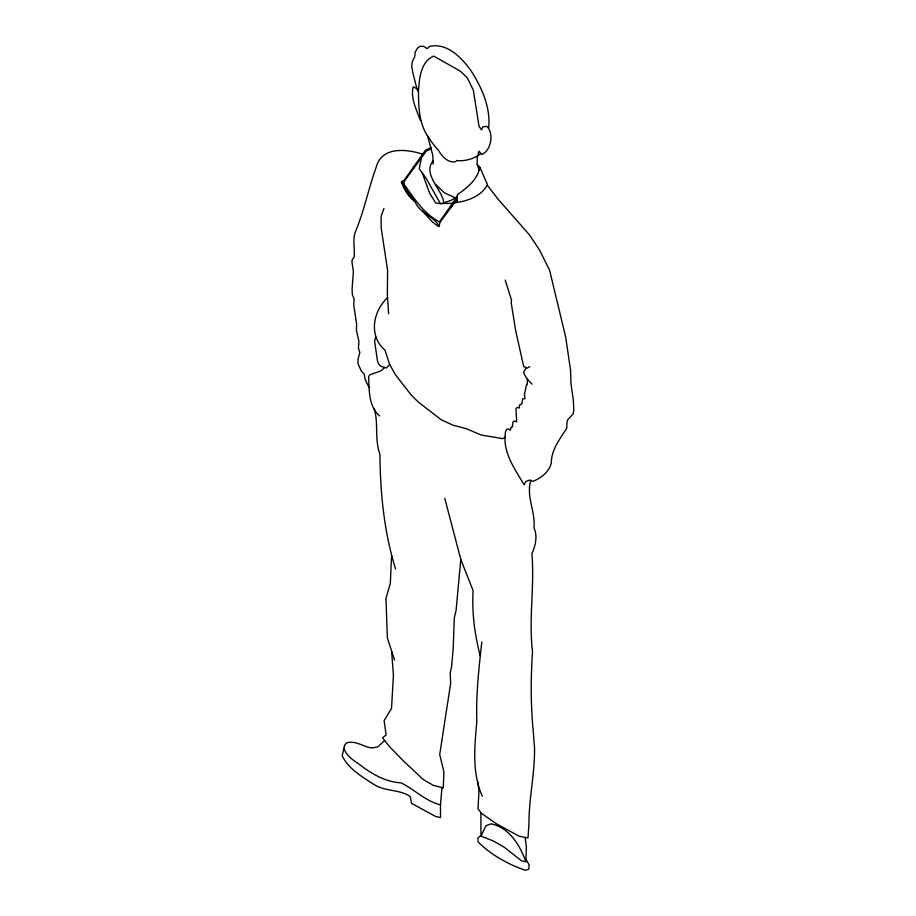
<?xml version="1.0" encoding="UTF-8"?>
<svg xmlns="http://www.w3.org/2000/svg" width="916" height="916" viewBox="0 0 916 916"><rect width="100%" height="100%" fill="white"/><g stroke="black" fill="none" stroke-linecap="round" stroke-linejoin="round"><path stroke-width="1.37" d="M391.567 556.012L390.308 583.641L385.957 598.251L387.376 637.948L394.59 660.081M530.822 480.431C525.864 496.587 535.7 511.746 533.948 527.662C537.749 536.226 535.562 545.489 531.921 553.665C534.658 586.526 528.555 619.044 532.54 651.826C530.662 678.138 530.685 704.553 533.204 730.819L534.52 747.593C535.001 773.035 528.875 798.008 528.99 823.255L527.994 837.968L519.212 836.251L496.14 823.598L481.495 813.362L478.015 808.702L478.965 790.886L477.74 781.497M480.511 153.716C474.213 158.88 464.962 161.445 456.775 160.529L455.492 161.72C448.336 163.231 441.867 156.556 438.81 150.728A49.258 28.442 60 0 1 428.963 137.927C418.91 124.553 418.498 106.989 418.475 90.97C419.356 78.719 420.639 61.498 433.68 56.116L460.221 71.07L467.275 77.757L473.332 90.192L479.057 126.442L481.576 129.866L482.686 126.843L486.9 126.419C494.182 133.415 491.079 150.728 481.816 154.472L478.908 151.209L477.19 157.873L477.19 164.319L479.16 170.101C476.045 180.818 466.152 188.581 457.279 194.776L457.347 202.321M444.787 498.361L460.794 559.401L456.111 610.239L454.29 617.991L453.202 648.368L451.599 666.733L450.18 673.283L450.672 683.244L439.703 754.601L443.928 771.879L443.287 787.84L433.417 785.424L423.41 779.653L402.433 759.971L389.575 746.677L382.533 737.804L386.151 734.907L384.113 720.617L391.533 708.4L393.433 675.115L391.647 651.78M384.686 740.472L377.781 746.872L372.159 748.006C363.366 746.987 355.545 740.002 346.443 742.956L344.542 745.361L342.206 755.883C348.618 768.856 361.625 776.562 373.407 784.062C384.766 791.836 398.792 788.905 410.242 796.496L411.57 803.366L435.455 816.419L440.493 817.622L440.481 804.832L441.993 787.52M488.675 127.965C490.77 107.538 481.805 87.421 470.916 70.624C461.595 57.697 447.271 42.594 429.684 46.338L427.211 48.64L423.673 46.384L420.238 46.281L417.478 48.09L415.085 52.418L414.845 56.231L412.177 62.151L411.742 66.628L412.853 72.799L416.333 86.516L417.788 91.142L418.475 90.97M480.9 812.561L480.946 836.171L485.881 825.785L490.999 823.827C509.33 827.434 520.025 845.457 525.899 861.716L521.685 860.937L504.384 847.334L493.403 840.991L480.488 835.93L477.946 837.774L478.106 841.907C491.033 854.891 507.956 864.315 525.212 870.2L528.532 869.399L528.967 868.357L528.967 864.521L526.139 859.712M481.816 641.99C478.839 668.428 475.931 694.786 476.812 721.339C474.717 746.3 471.706 772.554 482.308 796.164M525.899 861.716L526.345 847.048L525.166 837.419M421.36 157.964L419.265 168.727L426.295 178.574L440.39 203.627L452.55 203.238M422.058 210.6L432.398 221.97L437.745 226.069L439.13 226.195L439.978 222.176L457.347 199.104M479.16 170.101L479.812 167.239L477.19 164.319M439.978 222.176C423.535 213.76 414.192 198.28 403.704 183.818L404.7 180.681L426.18 151.232L431.459 148.69M383.976 208.344L381.136 216.165L381.136 227.592L387.594 270.266L387.342 295.238L388.613 313.787M375.686 336.836L374.621 341.176L377.529 361.236L378.858 364.465L380.85 366.263L386.38 367.969L389.689 364.499L384.972 350.095C368.324 336.138 372.995 311.096 387.663 297.597M526.334 367.717L523.746 371.896L524.215 374.106L526.631 378.308L531.956 384.136M439.13 226.195C433.657 216.039 419.425 213.039 415.085 201.726C408.433 196.894 403.853 189.52 401.46 181.723L404.254 180.109L425.425 150.224L431.173 147.533M439.611 221.706L457.279 196.482L451.76 200.031L441.787 203.581M433.028 161.021C422.242 174.097 442.588 189.99 443.825 202.86M384.8 367.476L380.621 371.003L369.972 374.781L368.553 376.739C369.411 390.411 368.278 405.971 379.579 415.921M529.78 366.606L527.192 368.095L523.712 366.595L515.674 330.722L511.174 302.635L511.517 300.105L505.208 280.078M505.529 437.287L502.735 438.627L481.301 435.066L466.049 428.619L452.813 425.127L440.974 419.62L417.994 401.769L410.94 394.727L395.3 374.495L389.689 364.499M454.565 202.848C467.343 201.073 480.934 196.7 487.507 184.666L479.812 167.239M421.062 120.465L420.375 120.431C416.574 110 410.334 97.955 413.219 86.734L417.055 88.829M440.39 203.627L435.718 203.031L429.741 193.345L422.104 172.632M422.459 154.117C406.441 148.976 381.915 146.251 376.247 167.01C368.415 188.719 364.19 211.127 355.202 232.286C352.431 240.393 354.996 248.957 354.16 257.27L352.374 259.354L351.916 261.632L353.404 271.8L352.099 288.643L352.339 294.62L354.171 299.223L353.69 304.501L356.61 324.253L356.45 330.516L358.935 341.37L358.396 347.965L359.839 352.603L357.961 359.541L358.053 363.892L361.465 371.346L364.144 373.831L365.255 379.774L369.148 387.594M440.481 804.832C425.574 801.271 414.524 789.42 400.956 782.837C387.353 782.092 375.262 775.783 364.293 768.146C357.125 762.066 347.015 757.99 344.015 748.418M455.126 197.867L444.249 192.681L435.512 184.368M403.704 183.818L401.46 181.723L409.051 193.974L415.085 201.726M450.947 205.516L451.806 206.581M487.22 185.112L497.972 199.047L529.711 235.183L539.398 249.828L549.543 270.014L565.653 336.939L570.565 370.236L570.977 383.793L573.382 400.384L573.794 410.746L572.958 414.238L567.954 419.379L567.05 421.463L566.775 428.184C560.237 438.466 551.192 449.996 551.329 462.946C549.096 472.164 541.413 477.717 533.135 481.335L529.86 480.064L525.899 481.45L524.112 484.816C514.586 468.557 501.808 451.279 505.632 431.413L506.903 429.192L508.769 429.054L510.235 430.222L511.265 426.959L512.41 426.993L512.983 421.955L514.277 420.971L516.716 421.921L515.937 409.131L516.956 407.448L519.326 407.998L519.509 405.055L521.822 403.967L522.704 398.815L524.937 398.678L524.456 394.349L526.494 384.823L527.192 384.835L527.49 379.11M413.334 166.838L414.169 167.971M460.794 559.401L473.068 590.58C471.832 612.518 474.637 634.696 480.27 655.936M427.417 135.442L432.753 155.022L433.176 164.101M395.529 568.905C384.102 532.001 380.209 492.808 379.945 454.302C374.426 439.554 378.64 423.799 374.289 408.983"/></g></svg>
